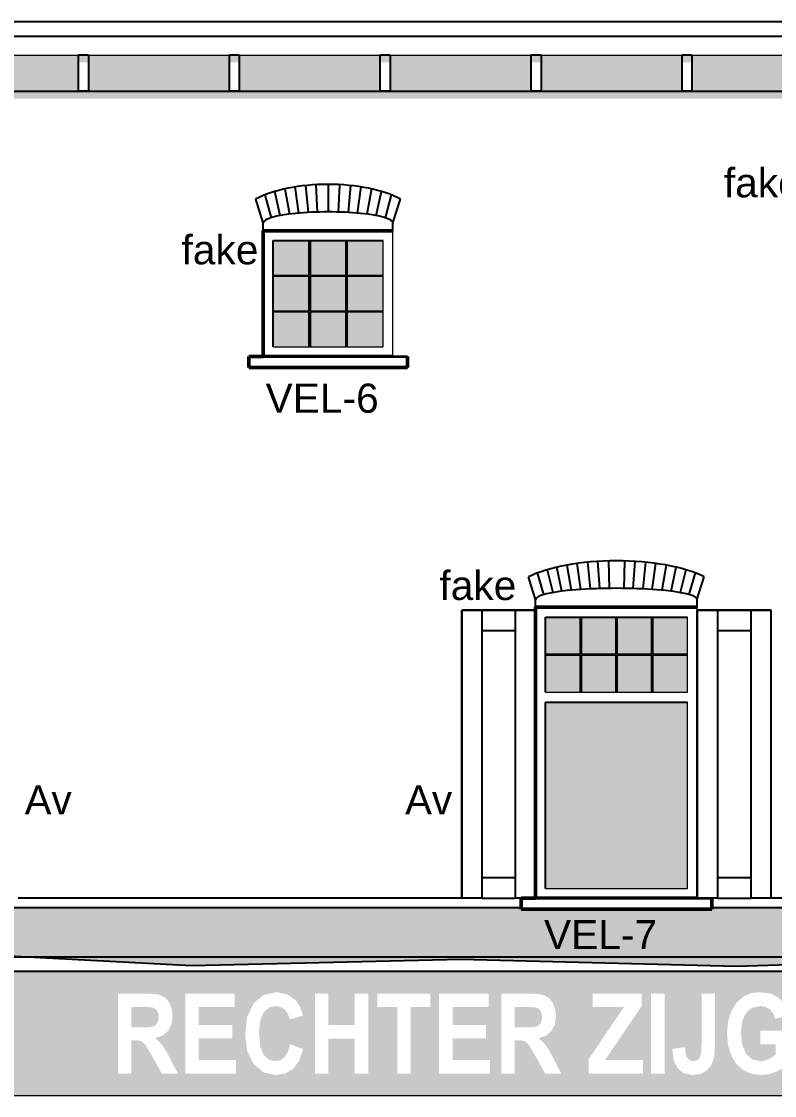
# Model space of a CAD drawing. Header units: millimetres. Extents: x 0 to 59350, y 0 to 29700.
# Drawn here: x 18884 to 21470, y 21826 to 25511 of the extents above; entities that cross this region are included whole.
import ezdxf

# ---------------------------------------------------------------- set-up
doc = ezdxf.new("R2010")
doc.units = ezdxf.units.MM
doc.linetypes.add('PUNKT2_S9', pattern=[1, 0, -1])
doc.linetypes.add('VERDECKT2_S2', pattern=[2.7, 2, -0.7])
doc.layers.add('Standard', color=7, linetype='Continuous', lineweight=25)
doc.styles.add('ARIAL', font='arial.ttf')

msp = doc.modelspace()

# ---------------------------------------------------------------- hatches: boundary and pattern name
at = {"layer": 'Standard', "linetype": 'PUNKT2_S9', "lineweight": 25}
h = msp.add_hatch(color=250, dxfattribs=at)
h.paths.add_polyline_path([(24244.5, 25246.4), (24299.5, 25246.4), (24299.5, 25396.4), (24244.5, 25396.4)])
h.paths.add_polyline_path([(17614.5, 25396.4), (17614.5, 25246.4), (24204.5, 25246.4), (24204.5, 25396.4)])
h.paths.add_polyline_path([(17519.5, 25396.4), (17519.5, 25246.4), (17574.5, 25246.4), (17574.5, 25396.4)])
h.paths.add_polyline_path([(17559.5, 25371.4), (17559.5, 25272.9), (17524.5, 25272.9), (17524.5, 25371.4)], flags=16)
h.paths.add_polyline_path([(18042.6, 25371.4), (18077.6, 25371.4), (18077.6, 25272.9), (18042.6, 25272.9)], flags=16)
h.paths.add_polyline_path([(18560.7, 25371.4), (18595.7, 25371.4), (18595.7, 25272.9), (18560.7, 25272.9)], flags=16)
h.paths.add_polyline_path([(19078.8, 25371.4), (19113.8, 25371.4), (19113.8, 25272.9), (19078.8, 25272.9)], flags=16)
h.paths.add_polyline_path([(19631.8, 25272.9), (19596.8, 25272.9), (19596.8, 25371.4), (19631.8, 25371.4)], flags=16)
h.paths.add_polyline_path([(20114.9, 25272.9), (20114.9, 25371.4), (20149.9, 25371.4), (20149.9, 25272.9)], flags=16)
h.paths.add_polyline_path([(20633, 25371.4), (20668, 25371.4), (20668, 25272.9), (20633, 25272.9)], flags=16)
h.paths.add_polyline_path([(21151.1, 25273.4), (21151.1, 25371.4), (21186.1, 25371.4), (21186.1, 25273.4)], flags=16)
h.paths.add_polyline_path([(24259.5, 25273.4), (24259.5, 25371.4), (24294.5, 25371.4), (24294.5, 25273.4)], flags=16)
h.paths.add_polyline_path([(23741.4, 25371.4), (23776.4, 25371.4), (23776.4, 25272.9), (23741.4, 25272.9)], flags=16)
h.paths.add_polyline_path([(23258.4, 25371.4), (23258.4, 25273.4), (23223.4, 25273.4), (23223.4, 25371.4)], flags=16)
h.paths.add_polyline_path([(22705.3, 25371.4), (22740.3, 25371.4), (22740.3, 25272.9), (22705.3, 25272.9)], flags=16)
h.paths.add_polyline_path([(21669.1, 25272.9), (21669.1, 25371.4), (21704.1, 25371.4), (21704.1, 25272.9)], flags=16)
h.paths.add_polyline_path([(22187.2, 25273.4), (22187.2, 25371.4), (22222.2, 25371.4), (22222.2, 25273.4)], flags=16)
for color, points in [(253, [(19748, 24639.8), (19872.4, 24639.8), (19872.4, 24759.4), (19748, 24759.4)]), (253, [(19874.9, 24759.4), (19874.9, 24639.8), (19999.2, 24639.8), (19999.2, 24759.4)]), (253, [(20001.7, 24639.8), (20126, 24639.8), (20126, 24759.4), (20001.7, 24759.4)]), (253, [(19872.4, 24517.6), (19872.4, 24637.3), (19748, 24637.3), (19748, 24517.6)]), (253, [(19999.2, 24637.3), (19874.9, 24637.3), (19874.9, 24517.6), (19999.2, 24517.6)]), (253, [(20126, 24637.3), (20001.7, 24637.3), (20001.7, 24517.6), (20126, 24517.6)]), (253, [(19872.4, 24515.1), (19748, 24515.1), (19748, 24395.4), (19872.4, 24395.4)]), (253, [(19999.2, 24515.1), (19874.9, 24515.1), (19874.9, 24395.4), (19999.2, 24395.4)]), (253, [(20001.7, 24515.1), (20001.7, 24395.4), (20126, 24395.4), (20126, 24515.1)]), (253, [(20803.2, 23467.9), (20683, 23467.9), (20683, 23340.2), (20803.2, 23340.2)]), (253, [(20925.8, 23340.2), (20925.8, 23467.9), (20805.7, 23467.9), (20805.7, 23340.2)]), (253, [(21048.4, 23340.2), (21048.4, 23467.9), (20928.3, 23467.9), (20928.3, 23340.2)]), (253, [(21171, 23467.9), (21050.9, 23467.9), (21050.9, 23340.2), (21171, 23340.2)]), (253, [(20683, 23337.7), (20683, 23209.9), (20803.2, 23209.9), (20803.2, 23337.7)]), (253, [(20805.7, 23337.7), (20805.7, 23209.9), (20925.8, 23209.9), (20925.8, 23337.7)]), (253, [(20928.3, 23209.9), (21048.4, 23209.9), (21048.4, 23337.7), (20928.3, 23337.7)]), (253, [(21050.9, 23337.7), (21050.9, 23209.9), (21171, 23209.9), (21171, 23337.7)]), (253, [(21171, 23176.4), (20683, 23176.4), (20683, 22536.9), (21171, 22536.9)]), (250, [(17614.5, 22471.9), (17614.5, 22278.8), (17767.4, 22272.6), (18638, 22315.7), (19469.2, 22272.3), (20392.1, 22294.2), (21339.4, 22269.8), (22153.4, 22296.4), (22846.4, 22278.9), (24094.5, 22323.1), (24204.5, 22314.7), (24204.5, 22471.9), (21254.5, 22471.9), (21254.5, 22465.9), (20599.5, 22465.9), (20599.5, 22471.9), (18669.5, 22471.9), (18669.5, 22465.9), (18014.5, 22465.9), (18014.5, 22471.9)])]:
    msp.add_hatch(color=color, dxfattribs=at).paths.add_polyline_path(points)
at = {"layer": 'Standard', "linetype": 'PUNKT2_S9', "lineweight": -3}
h = msp.add_hatch(color=0, dxfattribs=at)
h.paths.add_polyline_path([(19354.1, 22084.3), (19355.3, 22095.8), (19353.8, 22108.3), (19349.1, 22118.1), (19341.7, 22125.2), (19331.7, 22129), (19320.5, 22129.7), (19298, 22129.9), (19261.8, 22129.9), (19261.8, 22060.1), (19296.1, 22060.1), (19323.1, 22060.9), (19337.6, 22063.5), (19345, 22068), (19350.6, 22075.1)])
h.paths.add_polyline_path([(20661.2, 22068), (20666.8, 22075.1), (20670.3, 22084.3), (20671.5, 22095.8), (20670, 22108.3), (20665.3, 22118.1), (20657.9, 22125.2), (20647.9, 22129), (20636.7, 22129.7), (20614.2, 22129.9), (20578, 22129.9), (20578, 22060.1), (20612.3, 22060.1), (20639.3, 22060.9), (20653.9, 22063.5)])
h.paths.add_polyline_path([(13447, 21826.4), (29672, 21826.4), (29672, 22251.4), (13447, 22251.4)])
h.paths.add_polyline_path([(22366.5, 21901.4), (22205.2, 21901.4), (22205.2, 22174.2), (22251.5, 22174.2), (22251.5, 21947.8), (22366.5, 21947.8)], flags=16)
h.paths.add_polyline_path([(22160.4, 22176.4), (22160.4, 22129.9), (22036.7, 22129.9), (22036.7, 22068.9), (22151.8, 22068.9), (22151.8, 22022.6), (22036.7, 22022.6), (22036.7, 21947.8), (22164.7, 21947.8), (22164.7, 21901.4), (21990.4, 21901.4), (21990.4, 22176.4)], flags=16)
h.paths.add_polyline_path([(21917.7, 22176.4), (21966.8, 22176.4), (21884.8, 21901.4), (21835.4, 21901.4), (21753.4, 22176.4), (21803.6, 22176.4), (21861.6, 21972.9)], flags=16)
h.paths.add_polyline_path([(21733.3, 22129.9), (21609.6, 22129.9), (21609.6, 22068.9), (21724.7, 22068.9), (21724.7, 22022.6), (21609.6, 22022.6), (21609.6, 21947.8), (21737.6, 21947.8), (21737.6, 21901.4), (21563.4, 21901.4), (21563.4, 22176.4), (21733.3, 22176.4)], flags=16)
h.paths.add_polyline_path([(21520.7, 21939.3), (21502.9, 21923.4), (21478.5, 21909.5), (21450.8, 21899.9), (21422.7, 21896.7), (21389, 21901.2), (21360, 21914.8), (21336.5, 21936.9), (21319.8, 21966.5), (21309.6, 22001.8), (21306.4, 22039.8), (21310.1, 22080.4), (21321.4, 22116.2), (21339.8, 22145.7), (21365.3, 22167.4), (21390, 22177.7), (21420.2, 22181.1), (21458.1, 22175.7), (21486.7, 22159.6), (21506.6, 22134), (21517.7, 22100.2), (21471.7, 22089.9), (21464.7, 22108.1), (21453.4, 22121.8), (21438.4, 22130.6), (21420.2, 22133.7), (21392.9, 22127.8), (21371.9, 22110.6), (21358.6, 22081.9), (21354, 22042.1), (21358.6, 21999.3), (21372.2, 21968.6), (21393.1, 21950.4), (21419.7, 21944.2), (21434.2, 21945.9), (21448.8, 21950.9), (21462.4, 21958.6), (21474, 21967.6), (21474, 22002.5), (21420.9, 22002.5), (21420.9, 22048.9), (21520.7, 22048.9)], flags=16)
h.paths.add_polyline_path([(21163.9, 21972.1), (21167.9, 21959), (21177.2, 21947.9), (21190.7, 21944.2), (21203.8, 21946.8), (21212.6, 21954.7), (21217.4, 21971), (21219, 21998.8), (21219, 22176.4), (21265.1, 22176.4), (21265.1, 22002.3), (21263.9, 21972.1), (21260.1, 21949.8), (21250.6, 21928.2), (21235.7, 21911.2), (21215.2, 21900.3), (21189.1, 21896.7), (21159.1, 21902.3), (21136.9, 21919.4), (21123.1, 21947.6), (21118.5, 21986.4), (21162.1, 21992.4)], flags=16)
h.paths.add_polyline_path([(21092.2, 21901.4), (21045.9, 21901.4), (21045.9, 22176.4), (21092.2, 22176.4)], flags=16)
h.paths.add_polyline_path([(20952.3, 22129.9), (20845.5, 22129.9), (20845.5, 22176.4), (21013.3, 22176.4), (21013.3, 22133.3), (20887.7, 21947.8), (21018.1, 21947.8), (21018.1, 21901.4), (20831.9, 21901.4), (20831.9, 21951.5)], flags=16)
h.paths.add_polyline_path([(20531.8, 21901.4), (20531.8, 22176.4), (20629.2, 22176.4), (20660.9, 22174.5), (20682.5, 22168.9), (20697.5, 22158.8), (20709.2, 22142.6), (20716.7, 22122.4), (20719.2, 22099.3), (20715.5, 22071), (20704, 22048.1), (20685.1, 22031.8), (20658.7, 22022.8), (20672.5, 22011.7), (20683.4, 21999.7), (20695, 21982.3), (20709.9, 21955.1), (20737.8, 21901.4), (20682.5, 21901.4), (20649, 21961.3), (20634, 21987.3), (20624.6, 22001.6), (20617.9, 22008.7), (20610.7, 22013), (20601.2, 22015.5), (20587.4, 22016.2), (20578, 22016.2), (20578, 21901.4)], flags=16)
h.paths.add_polyline_path([(20488, 22129.9), (20364.4, 22129.9), (20364.4, 22068.9), (20479.4, 22068.9), (20479.4, 22022.6), (20364.4, 22022.6), (20364.4, 21947.8), (20492.4, 21947.8), (20492.4, 21901.4), (20318.1, 21901.4), (20318.1, 22176.4), (20488, 22176.4)], flags=16)
h.paths.add_polyline_path([(20288.2, 22129.9), (20220.4, 22129.9), (20220.4, 21901.4), (20174.1, 21901.4), (20174.1, 22129.9), (20106.1, 22129.9), (20106.1, 22176.4), (20288.2, 22176.4)], flags=16)
h.paths.add_polyline_path([(19937.8, 22176.4), (19937.8, 22068.2), (20028.4, 22068.2), (20028.4, 22176.4), (20074.7, 22176.4), (20074.7, 21901.4), (20028.4, 21901.4), (20028.4, 22021.6), (19937.8, 22021.6), (19937.8, 21901.4), (19891.5, 21901.4), (19891.5, 22176.4)], flags=16)
h.paths.add_polyline_path([(19837.9, 21946.2), (19817.2, 21918.5), (19790, 21902.2), (19756.4, 21896.7), (19714.8, 21906.1), (19681.4, 21934.1), (19659.3, 21978.5), (19652, 22036.5), (19659.3, 22097.4), (19681.6, 22143), (19715.8, 22171.6), (19759.3, 22181.1), (19797.4, 22173.6), (19827.6, 22151.3), (19841.2, 22129.7), (19851, 22100.7), (19805.2, 22087.5), (19798.9, 22106.6), (19788.2, 22121.3), (19773.9, 22130.4), (19756.9, 22133.7), (19733.8, 22128.2), (19715.5, 22111.7), (19703.6, 22083), (19699.7, 22040.6), (19703.6, 21996), (19715.3, 21966.3), (19733.3, 21949.6), (19756, 21944.2), (19773.2, 21947.8), (19787.7, 21958.3), (19799.1, 21976.3), (19806.8, 22002.5), (19851.6, 21985.5)], flags=16)
h.paths.add_polyline_path([(19492.9, 22068.9), (19607.9, 22068.9), (19607.9, 22022.6), (19492.9, 22022.6), (19492.9, 21947.8), (19620.9, 21947.8), (19620.9, 21901.4), (19446.6, 21901.4), (19446.6, 22176.4), (19616.5, 22176.4), (19616.5, 22129.9), (19492.9, 22129.9)], flags=16)
h.paths.add_polyline_path([(19294.5, 22013), (19285, 22015.5), (19271.2, 22016.2), (19261.8, 22016.2), (19261.8, 21901.4), (19215.6, 21901.4), (19215.6, 22176.4), (19313, 22176.4), (19344.7, 22174.5), (19366.2, 22168.9), (19381.3, 22158.8), (19393, 22142.6), (19400.5, 22122.4), (19403, 22099.3), (19399.2, 22071), (19387.8, 22048.1), (19368.9, 22031.8), (19342.5, 22022.8), (19356.2, 22011.7), (19367.2, 21999.7), (19378.8, 21982.3), (19393.6, 21955.1), (19421.6, 21901.4), (19366.2, 21901.4), (19332.8, 21961.3), (19317.8, 21987.3), (19308.4, 22001.6), (19301.7, 22008.7)], flags=16)

# ---------------------------------------------------------------- linework, layer by layer
at = {"layer": 'Standard', "color": 5, "linetype": 'Continuous', "lineweight": -3}
for p, q in [((17226, 25511.4), (24593, 25511.4)), ((24567.1, 25460.4), (17252, 25460.4)), ((19937, 24952.4), (19937, 24857.9)), ((19714.5, 24820.1), (19688.3, 24902.1)), ((20159.5, 24820.1), (20185.8, 24902.1))]:
    msp.add_line(p, q, dxfattribs=at)
at = {"layer": 'Standard', "color": 51, "linetype": 'Continuous', "lineweight": 18}
for p, q in [((18595.7, 25396.4), (19078.8, 25396.4)), ((19078.8, 25396.4), (19113.8, 25396.4)), ((19113.8, 25396.4), (19596.8, 25396.4)), ((19596.8, 25396.4), (19631.8, 25396.4)), ((19631.8, 25396.4), (20114.9, 25396.4)), ((20114.9, 25396.4), (20149.9, 25396.4)), ((20149.9, 25396.4), (20633, 25396.4)), ((20633, 25396.4), (20668, 25396.4)), ((20668, 25396.4), (21151.1, 25396.4)), ((21151.1, 25396.4), (21186.1, 25396.4)), ((21186.1, 25396.4), (21669.1, 25396.4)), ((20126, 24759.4), (19748, 24759.4)), ((19748, 24759.4), (19748, 24395.4)), ((20126, 24395.4), (20126, 24759.4)), ((19748, 24395.4), (20126, 24395.4)), ((21171, 23467.9), (20683, 23467.9)), ((20683, 23467.9), (20683, 23209.9)), ((21171, 23209.9), (21171, 23467.9)), ((20683, 23209.9), (21171, 23209.9)), ((21171, 23176.4), (20683, 23176.4)), ((20683, 23176.4), (20683, 22536.9)), ((21171, 22536.9), (21171, 23176.4)), ((20683, 22536.9), (21171, 22536.9))]:
    msp.add_line(p, q, dxfattribs=at)
at = {"layer": 'Standard', "color": 7, "linetype": 'Continuous', "lineweight": -3}
for p, q in [((19078.8, 25396.4), (19078.8, 25273.4)), ((19113.8, 25396.4), (19078.8, 25396.4)), ((19113.8, 25396.4), (19113.8, 25273.4)), ((19596.8, 25396.4), (19596.8, 25273.4)), ((19631.8, 25396.4), (19596.8, 25396.4)), ((19631.8, 25396.4), (19631.8, 25273.4)), ((20114.9, 25396.4), (20114.9, 25273.4)), ((20149.9, 25396.4), (20114.9, 25396.4)), ((20149.9, 25396.4), (20149.9, 25273.4)), ((20633, 25396.4), (20633, 25273.4)), ((20668, 25396.4), (20633, 25396.4)), ((20668, 25396.4), (20668, 25273.4)), ((21151.1, 25396.4), (21151.1, 25273.4)), ((21186.1, 25396.4), (21151.1, 25396.4)), ((21186.1, 25396.4), (21186.1, 25273.4)), ((19078.8, 25273.4), (19113.8, 25273.4)), ((19596.8, 25273.4), (19631.8, 25273.4)), ((20114.9, 25273.4), (20149.9, 25273.4)), ((20633, 25273.4), (20668, 25273.4)), ((21151.1, 25273.4), (21186.1, 25273.4)), ((19859.7, 24948.4), (19868.4, 24856.1)), ((19901.1, 24857.4), (19896.4, 24951.3)), ((19973, 24857.4), (19977.7, 24951.3)), ((20014.4, 24948.4), (20005.7, 24856.1)), ((19720.3, 24916.7), (19741.8, 24838.3)), ((19772.6, 24845.6), (19753.7, 24928)), ((19788.2, 24936.9), (19804.1, 24850.4)), ((19836.1, 24853.8), (19823.6, 24943.7)), ((20038, 24853.8), (20050.5, 24943.7)), ((20085.9, 24936.9), (20070, 24850.4)), ((20101.5, 24845.6), (20120.4, 24928)), ((20153.8, 24916.7), (20132.3, 24838.3)), ((19714.5, 24792.9), (19714.5, 24820.1)), ((20159.5, 24792.9), (20159.5, 24820.1)), ((20869.3, 23565.8), (20863.2, 23659.2)), ((20899.5, 23660.8), (20902.1, 23566.5)), ((20954.6, 23660.8), (20952, 23566.5)), ((20984.8, 23565.8), (20990.9, 23659.2)), ((20688.8, 23630.4), (20708.2, 23552)), ((20739.8, 23556.7), (20722.4, 23639.3)), ((20756.7, 23646.4), (20771.8, 23560.1)), ((20804.1, 23562.7), (20791.8, 23652)), ((20827.3, 23656.3), (20836.6, 23564.5)), ((21026.8, 23656.3), (21017.5, 23564.5)), ((21050, 23562.7), (21062.3, 23652)), ((21097.4, 23646.4), (21082.3, 23560.1)), ((21114.3, 23556.7), (21131.7, 23639.3)), ((21165.3, 23630.4), (21145.9, 23552)), ((20649.5, 23528.6), (20624.6, 23605.8)), ((20677.3, 23545.2), (20656.1, 23619.4)), ((21176.8, 23545.2), (21198, 23619.4)), ((21204.1, 23530.7), (21228.4, 23606.3)), ((20649.5, 23501.4), (20649.5, 23528.6)), ((21204.5, 23501.4), (21204.5, 23528.6))]:
    msp.add_line(p, q, dxfattribs=at)
at = {"layer": 'Standard', "color": 255, "linetype": 'Continuous', "lineweight": -3}
msp.add_line((17614.5, 25272.9), (24204.5, 25272.9), dxfattribs=at)
at = {"layer": 'Standard', "color": 7, "linetype": 'Continuous', "lineweight": 50}
for p, q in [((19714.5, 24792.9), (20159.5, 24792.9)), ((19714.5, 24362.1), (19714.5, 24792.9)), ((19714.5, 24362.1), (19664.5, 24362.1)), ((19664.5, 24362.1), (19664.5, 24324.4)), ((20209.5, 24324.4), (20209.5, 24362.1)), ((19664.5, 24324.4), (20209.5, 24324.4)), ((20649.5, 23501.4), (21204.5, 23501.4)), ((20649.5, 22503.6), (20649.5, 23501.4)), ((20649.5, 22503.6), (20599.5, 22503.6)), ((20599.5, 22503.6), (20599.5, 22465.9)), ((21254.5, 22465.9), (21254.5, 22503.4)), ((20599.5, 22465.9), (21254.5, 22465.9))]:
    msp.add_line(p, q, dxfattribs=at)
at = {"layer": 'Standard', "color": 36, "linetype": 'Continuous', "lineweight": 18}
for p, q in [((20159.5, 24792.9), (19714.5, 24792.9)), ((19714.5, 24792.9), (19714.5, 24362.1)), ((20159.5, 24362.1), (20159.5, 24792.9)), ((21204.5, 23501.4), (20649.5, 23501.4)), ((20649.5, 23501.4), (20649.5, 23491.4)), ((21204.5, 23491.4), (21204.5, 23501.4))]:
    msp.add_line(p, q, dxfattribs=at)
at = {"layer": 'Standard', "color": 7, "linetype": 'Continuous', "lineweight": 25}
for p, q in [((19748, 24759.4), (20126, 24759.4)), ((19748, 24395.4), (19748, 24759.4)), ((20396, 23491.4), (20649.5, 23491.4)), ((20396, 22503.4), (20396, 23491.4)), ((21204.5, 23491.4), (21458, 23491.4)), ((21204.5, 22503.4), (21204.5, 23491.4)), ((20683, 23467.9), (21171, 23467.9)), ((20683, 23209.9), (20683, 23467.9)), ((20683, 23176.4), (21171, 23176.4)), ((20683, 22536.9), (20683, 23176.4))]:
    msp.add_line(p, q, dxfattribs=at)
at = {"layer": 'Standard', "color": 250, "linetype": 'Continuous', "lineweight": -3}
for p, q in [((19872.4, 24639.8), (19872.4, 24759.4)), ((19874.9, 24759.4), (19874.9, 24639.8)), ((19999.2, 24639.8), (19999.2, 24759.4)), ((20001.7, 24759.4), (20001.7, 24639.8)), ((19748, 24639.8), (19872.4, 24639.8)), ((19872.4, 24637.3), (19748, 24637.3)), ((19872.4, 24517.6), (19872.4, 24637.3)), ((19874.9, 24639.8), (19999.2, 24639.8)), ((19999.2, 24637.3), (19874.9, 24637.3)), ((19874.9, 24637.3), (19874.9, 24517.6)), ((19999.2, 24517.6), (19999.2, 24637.3)), ((20001.7, 24639.8), (20126, 24639.8)), ((20126, 24637.3), (20001.7, 24637.3)), ((20001.7, 24637.3), (20001.7, 24517.6)), ((19748, 24517.6), (19872.4, 24517.6)), ((19872.4, 24515.1), (19748, 24515.1)), ((19872.4, 24395.4), (19872.4, 24515.1)), ((19874.9, 24517.6), (19999.2, 24517.6)), ((19999.2, 24515.1), (19874.9, 24515.1)), ((19874.9, 24515.1), (19874.9, 24395.4)), ((19999.2, 24395.4), (19999.2, 24515.1)), ((20001.7, 24517.6), (20126, 24517.6)), ((20126, 24515.1), (20001.7, 24515.1)), ((20001.7, 24515.1), (20001.7, 24395.4)), ((20803.2, 23340.2), (20803.2, 23467.9)), ((20805.7, 23467.9), (20805.7, 23340.2)), ((20925.8, 23340.2), (20925.8, 23467.9)), ((20928.3, 23467.9), (20928.3, 23340.2)), ((21048.4, 23340.2), (21048.4, 23467.9)), ((21050.9, 23467.9), (21050.9, 23340.2)), ((20683, 23340.2), (20803.2, 23340.2)), ((20803.2, 23337.7), (20683, 23337.7)), ((20803.2, 23209.9), (20803.2, 23337.7)), ((20805.7, 23340.2), (20925.8, 23340.2)), ((20805.7, 23337.7), (20805.7, 23209.9)), ((20925.8, 23337.7), (20805.7, 23337.7)), ((20925.8, 23209.9), (20925.8, 23337.7)), ((20928.3, 23340.2), (21048.4, 23340.2)), ((20928.3, 23337.7), (20928.3, 23209.9)), ((21048.4, 23337.7), (20928.3, 23337.7)), ((21048.4, 23209.9), (21048.4, 23337.7)), ((21050.9, 23340.2), (21171, 23340.2)), ((21050.9, 23337.7), (21050.9, 23209.9)), ((21171, 23337.7), (21050.9, 23337.7))]:
    msp.add_line(p, q, dxfattribs=at)
at = {"layer": 'Standard', "color": 117, "linetype": 'Continuous', "lineweight": -3}
for p, q in [((19714.5, 24362.1), (19664.5, 24362.1)), ((19664.5, 24362.1), (19664.5, 24359.4)), ((19664.5, 24359.4), (19664.5, 24324.4)), ((20209.5, 24359.4), (19664.5, 24359.4)), ((20159.5, 24364.4), (19714.5, 24364.4)), ((20209.5, 24362.1), (20159.5, 24362.1)), ((20209.5, 24359.4), (20209.5, 24362.1)), ((20209.5, 24324.4), (20209.5, 24359.4)), ((20209.5, 24324.4), (19664.5, 24324.4)), ((20599.5, 22503.4), (20599.5, 22500.9)), ((20599.5, 22500.9), (20599.5, 22465.9)), ((21254.5, 22500.9), (20599.5, 22500.9)), ((21204.5, 22505.9), (20649.5, 22505.9)), ((21254.5, 22500.9), (21254.5, 22503.4)), ((21254.5, 22465.9), (21254.5, 22500.9)), ((21254.5, 22465.9), (20599.5, 22465.9))]:
    msp.add_line(p, q, dxfattribs=at)
at = {"layer": 'Standard', "color": 16, "linetype": 'Continuous', "lineweight": -3}
for p, q in [((20396, 23491.4), (20396, 22503.4)), ((20466, 23491.4), (20396, 23491.4)), ((20466, 22503.4), (20466, 23491.4)), ((20579.5, 23491.4), (20466, 23491.4)), ((20579.5, 23491.4), (20579.5, 22503.4)), ((20649.5, 23491.4), (20579.5, 23491.4)), ((20649.5, 22503.4), (20649.5, 23491.4)), ((21204.5, 23491.4), (21204.5, 22503.4)), ((21274.5, 23491.4), (21204.5, 23491.4)), ((21274.5, 22503.4), (21274.5, 23491.4)), ((21388, 23491.4), (21274.5, 23491.4)), ((21388, 23491.4), (21388, 22503.4)), ((21458, 23491.4), (21388, 23491.4)), ((21458, 22503.4), (21458, 23491.4)), ((20466, 23421.4), (20579.5, 23421.4)), ((21274.5, 23421.4), (21388, 23421.4)), ((20579.5, 22573.4), (20466, 22573.4)), ((21388, 22573.4), (21274.5, 22573.4)), ((20466, 22503.4), (20396, 22503.4)), ((20466, 22503.4), (20579.5, 22503.4)), ((20649.5, 22503.4), (20579.5, 22503.4)), ((21274.5, 22503.4), (21204.5, 22503.4)), ((21274.5, 22503.4), (21388, 22503.4)), ((21458, 22503.4), (21388, 22503.4))]:
    msp.add_line(p, q, dxfattribs=at)
at = {"layer": 'Standard', "color": 25, "linetype": 'Continuous', "lineweight": -3}
for p, q in [((20396, 22503.4), (18873, 22503.4)), ((24204.5, 22503.4), (21458, 22503.4)), ((18669.5, 22471.9), (20599.5, 22471.9)), ((21254.5, 22471.9), (24204.5, 22471.9))]:
    msp.add_line(p, q, dxfattribs=at)
at = {"layer": 'Standard', "color": 7, "linetype": 'VERDECKT2_S2', "lineweight": -3}
msp.add_line((29672, 22301.4), (13447, 22301.4), dxfattribs=at)
at = {"layer": 'Standard', "color": 94, "linetype": 'Continuous', "lineweight": -3}
for p, q in [((18638, 22315.7), (19469.2, 22272.3)), ((21339.4, 22269.8), (22153.4, 22296.4)), ((19469.2, 22272.3), (20392.1, 22294.2)), ((20392.1, 22294.2), (21339.4, 22269.8)), ((29672, 22251.4), (13447, 22251.4))]:
    msp.add_line(p, q, dxfattribs=at)
at = {"layer": 'Standard', "color": 94, "linetype": 'Continuous', "lineweight": 18}
for p, q in [((29672, 22251.4), (13447, 22251.4)), ((13447, 21826.4), (29672, 21826.4))]:
    msp.add_line(p, q, dxfattribs=at)
at = {"layer": 'Standard', "color": 5, "linetype": 'Continuous', "lineweight": -3}
for major_axis, ratio, start_param, end_param in [((317, 0), 0.41735, 0.668513, 2.473079), ((222.5, 0), 0.169888, 0, 3.141593)]:
    msp.add_ellipse((19937, 24820.1), major_axis=major_axis, ratio=ratio, start_param=start_param, end_param=end_param, dxfattribs=at)
at = {"layer": 'Standard', "color": 7, "linetype": 'Continuous', "lineweight": -3}
for major_axis, ratio, start_param, end_param in [((372, 0), 0.356183, 0.626351, 2.519951), ((277.5, 0), 0.136937, 0, 3.141593)]:
    msp.add_ellipse((20927, 23528.6), major_axis=major_axis, ratio=ratio, start_param=start_param, end_param=end_param, dxfattribs=at)

# ---------------------------------------------------------------- texts
at = {"layer": 'Standard', "color": 7, "linetype": 'Continuous', "lineweight": 18, "char_height": 100, "width": 314.943, "attachment_point": 7, "style": 'ARIAL'}
for insert in [(21295.6, 24906.8), (19433.7, 24676.8), (20319.2, 23525.1)]:
    msp.add_mtext('\\W1.00;fake', dxfattribs=dict(at, insert=insert))
at = {"layer": 'Standard', "color": 7, "linetype": 'Continuous', "lineweight": 50, "char_height": 100, "width": 440.077, "attachment_point": 7, "style": 'ARIAL'}
for s, insert in [('\\W1.00;VEL-6', (19722.4, 24167.6)), ('\\W1.00;VEL-7', (20678.2, 22328.6))]:
    msp.add_mtext(s, dxfattribs=dict(at, insert=insert))
at = {"layer": 'Standard', "color": 2, "linetype": 'Continuous', "lineweight": 25, "char_height": 100, "width": 213.009, "attachment_point": 7, "style": 'ARIAL'}
for insert in [(18895.2, 22790.6), (20201.3, 22790.6)]:
    msp.add_mtext('\\W0.99;Av', dxfattribs=dict(at, insert=insert))

doc.saveas('drawing.dxf')
